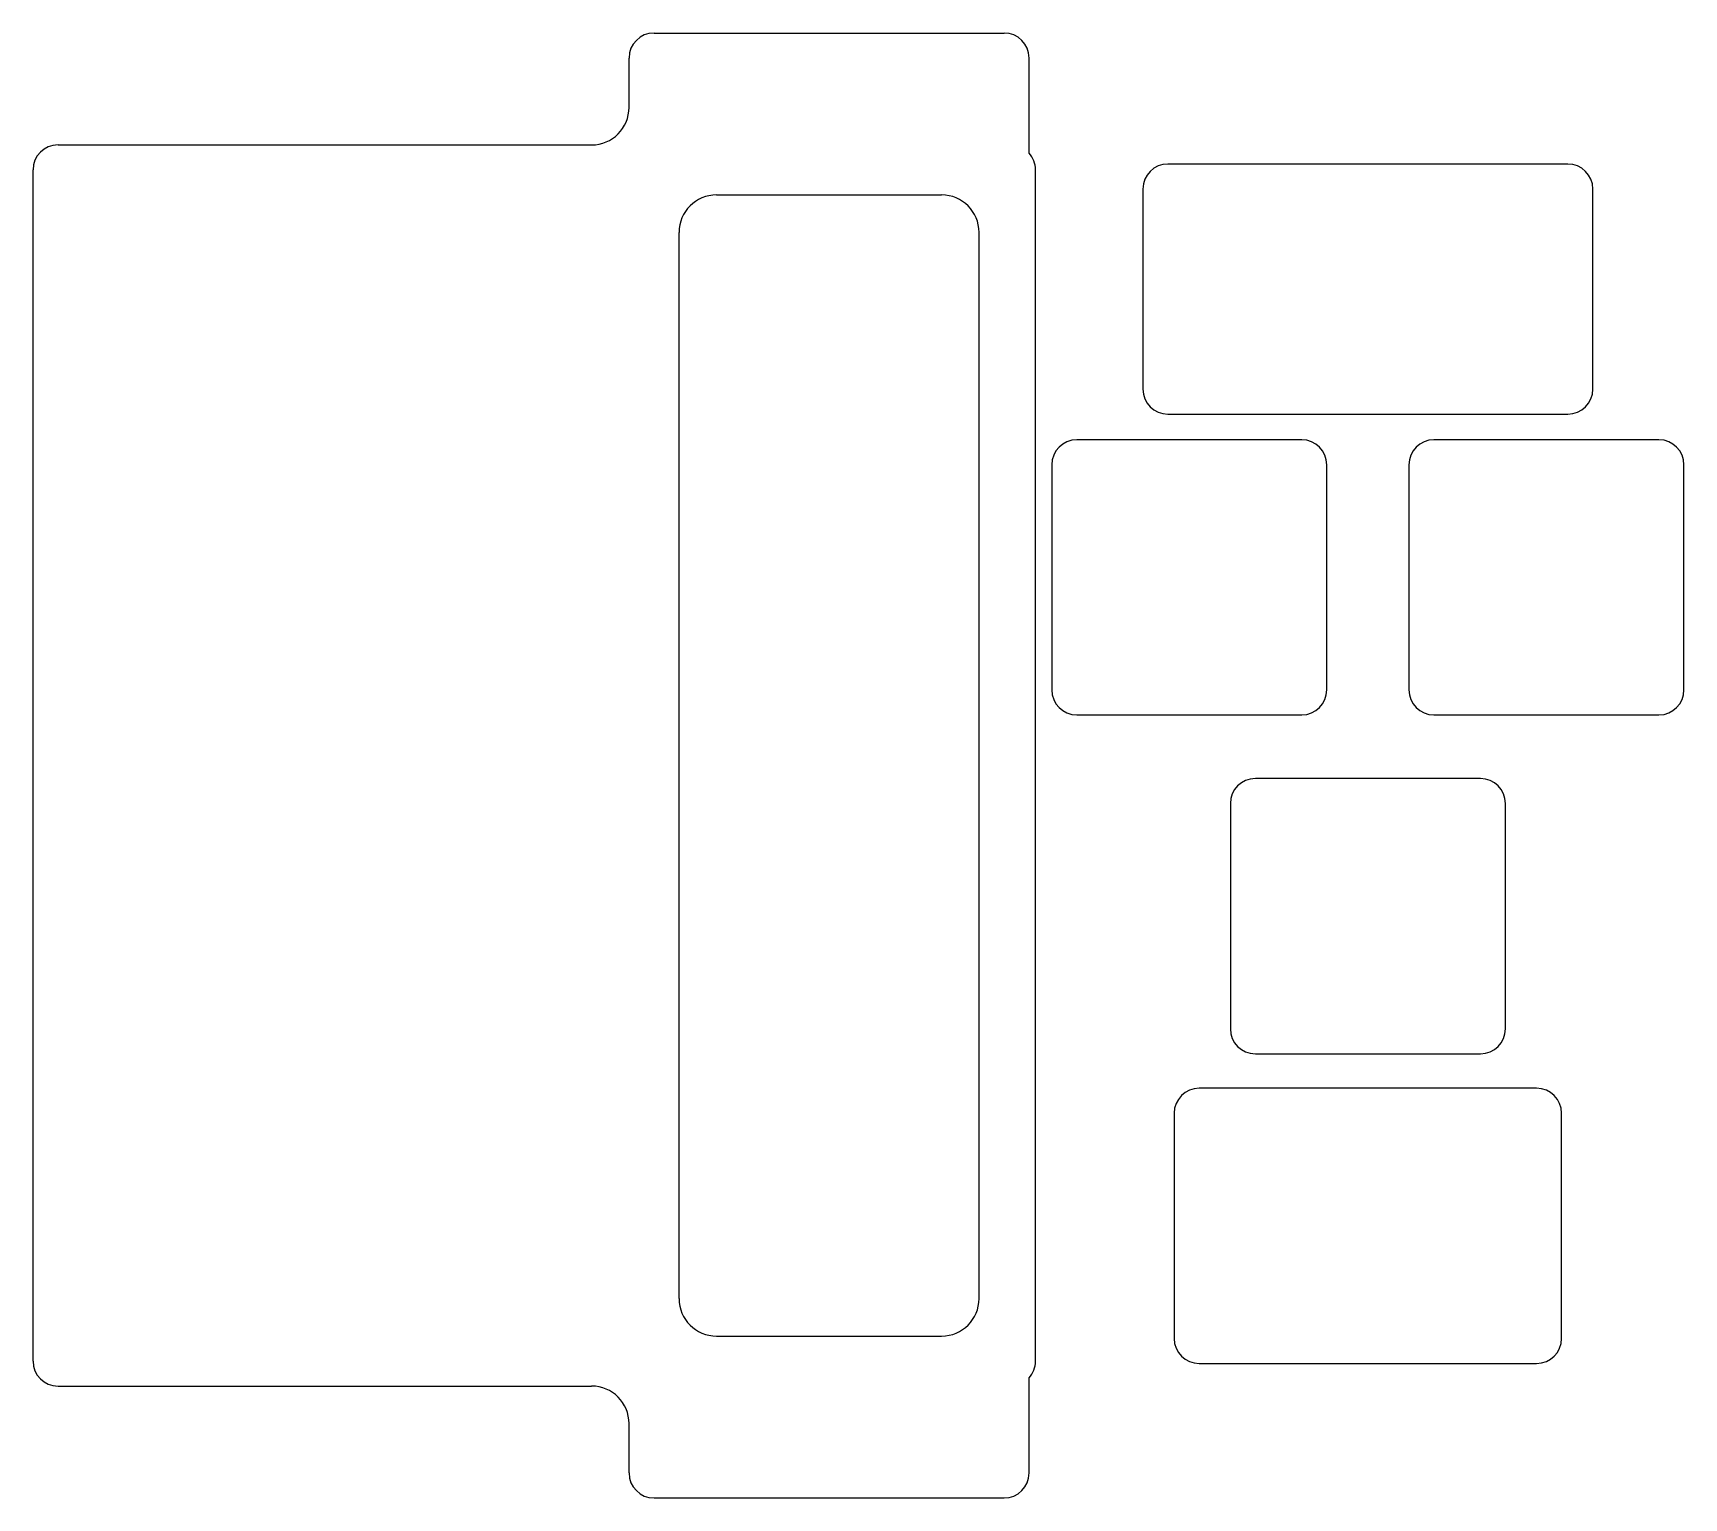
# Model space of a CAD drawing. Header units: millimetres. Extents: x 46 to 178, y 18 to 135.
import ezdxf

# ---------------------------------------------------------------- set-up
doc = ezdxf.new("R2010")
doc.units = ezdxf.units.MM

msp = doc.modelspace()

# ---------------------------------------------------------------- linework, layer by layer
for p, q in [((95.3, 134.775), (123.3, 134.775)), ((93.3, 128.825), (93.3, 132.775)), ((125.3, 125.1757), (125.3, 132.775)), ((47.625, 125.825), (90.3, 125.825)), ((168.4, 124.3), (136.4, 124.3)), ((45.625, 28.575), (45.625, 123.825)), ((125.825, 28.575), (125.825, 123.825)), ((100.3, 121.825), (118.3, 121.825)), ((134.4, 122.3), (134.4, 106.3)), ((170.4, 106.3), (170.4, 122.3)), ((97.3, 33.575), (97.3, 118.825)), ((121.3, 33.575), (121.3, 118.825)), ((136.4, 104.3), (168.4, 104.3)), ((147.1125, 102.25), (129.1125, 102.25)), ((175.6875, 102.25), (157.6875, 102.25)), ((127.1125, 100.25), (127.1125, 82.25)), ((149.1125, 82.25), (149.1125, 100.25)), ((155.6875, 100.25), (155.6875, 82.25)), ((177.6875, 82.25), (177.6875, 100.25)), ((129.1125, 80.25), (147.1125, 80.25)), ((157.6875, 80.25), (175.6875, 80.25)), ((161.4, 75.15), (143.4, 75.15)), ((141.4, 73.15), (141.4, 55.15)), ((163.4, 55.15), (163.4, 73.15)), ((143.4, 53.15), (161.4, 53.15)), ((165.9, 50.385), (138.9, 50.385)), ((136.9, 48.385), (136.9, 30.385)), ((167.9, 30.385), (167.9, 48.385)), ((100.3, 30.575), (118.3, 30.575)), ((138.9, 28.385), (165.9, 28.385)), ((47.625, 26.575), (90.3, 26.575)), ((125.3, 19.625), (125.3, 27.2243)), ((93.3, 19.625), (93.3, 23.575)), ((95.3, 17.625), (123.3, 17.625))]:
    msp.add_line(p, q)
for centre, radius, start, end in [((95.3, 132.775), 2, 90, 180), ((123.3, 132.775), 2, 0, 90), ((90.3, 128.825), 3, 270, 0), ((47.625, 123.825), 2, 90, 180), ((123.825, 123.825), 2, 360, 402.481114), ((136.4, 122.3), 2, 90, 180), ((168.4, 122.3), 2, 0, 90), ((100.3, 118.825), 3, 90, 180), ((118.3, 118.825), 3, 0, 90), ((136.4, 106.3), 2, 180, 270), ((168.4, 106.3), 2, 270, 360), ((129.1125, 100.25), 2, 90, 180), ((147.1125, 100.25), 2, 0, 90), ((157.6875, 100.25), 2, 90, 180), ((175.6875, 100.25), 2, 0, 90), ((129.1125, 82.25), 2, 180, 270), ((147.1125, 82.25), 2, 270, 360), ((157.6875, 82.25), 2, 180, 270), ((175.6875, 82.25), 2, 270, 360), ((143.4, 73.15), 2, 90, 180), ((161.4, 73.15), 2, 0, 90), ((143.4, 55.15), 2, 180, 270), ((161.4, 55.15), 2, 270, 360), ((138.9, 48.385), 2, 90, 180), ((165.9, 48.385), 2, 0, 90), ((100.3, 33.575), 3, 180, 270), ((118.3, 33.575), 3, 270, 0), ((138.9, 30.385), 2, 180, 270), ((165.9, 30.385), 2, 270, 360), ((47.625, 28.575), 2, 180, 270), ((123.825, 28.575), 2, 317.518886, 360), ((90.3, 23.575), 3, 0, 90), ((95.3, 19.625), 2, 180, 270), ((123.3, 19.625), 2, 270, 0)]:
    msp.add_arc(centre, radius, start, end)

doc.saveas('drawing.dxf')
